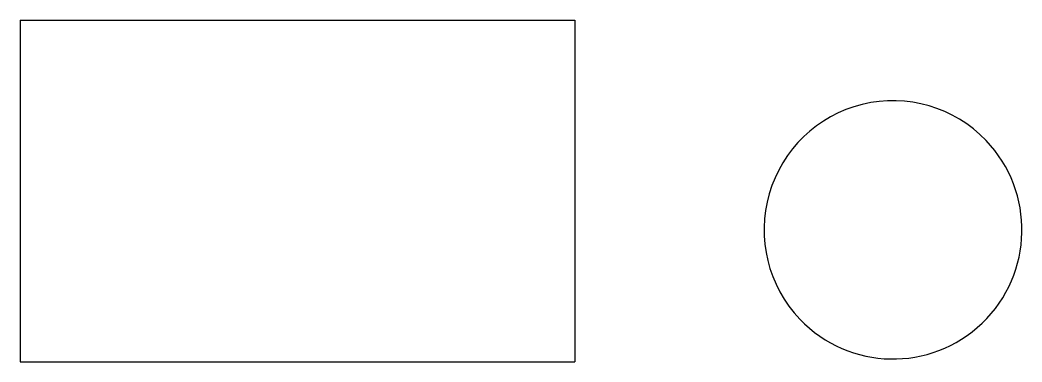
# Model space of a CAD drawing. Header units: inches. Extents: x -2.25 to 0.33, y -0.36 to 0.52.
import ezdxf

# ---------------------------------------------------------------- set-up
doc = ezdxf.new("R2010")
doc.units = ezdxf.units.IN
doc.layers.get('0').update_dxf_attribs({"linetype": 'CONTINUOUS'})

msp = doc.modelspace()

# ---------------------------------------------------------------- linework, layer by layer
at = {"color": 0, "linetype": 'CONTINUOUS'}
for p, q in [((-2.25, 0.52), (-0.82, 0.52)), ((-2.25, 0.52), (-2.25, -0.36)), ((-0.82, 0.52), (-0.82, -0.36)), ((-2.25, -0.36), (-0.82, -0.36))]:
    msp.add_line(p, q, dxfattribs=at)
for start, end in [(43.7811, 223.7811), (223.7811, 43.7811)]:
    msp.add_arc((0, -0.02), 0.3324, start, end, dxfattribs=at)

doc.saveas('drawing.dxf')
